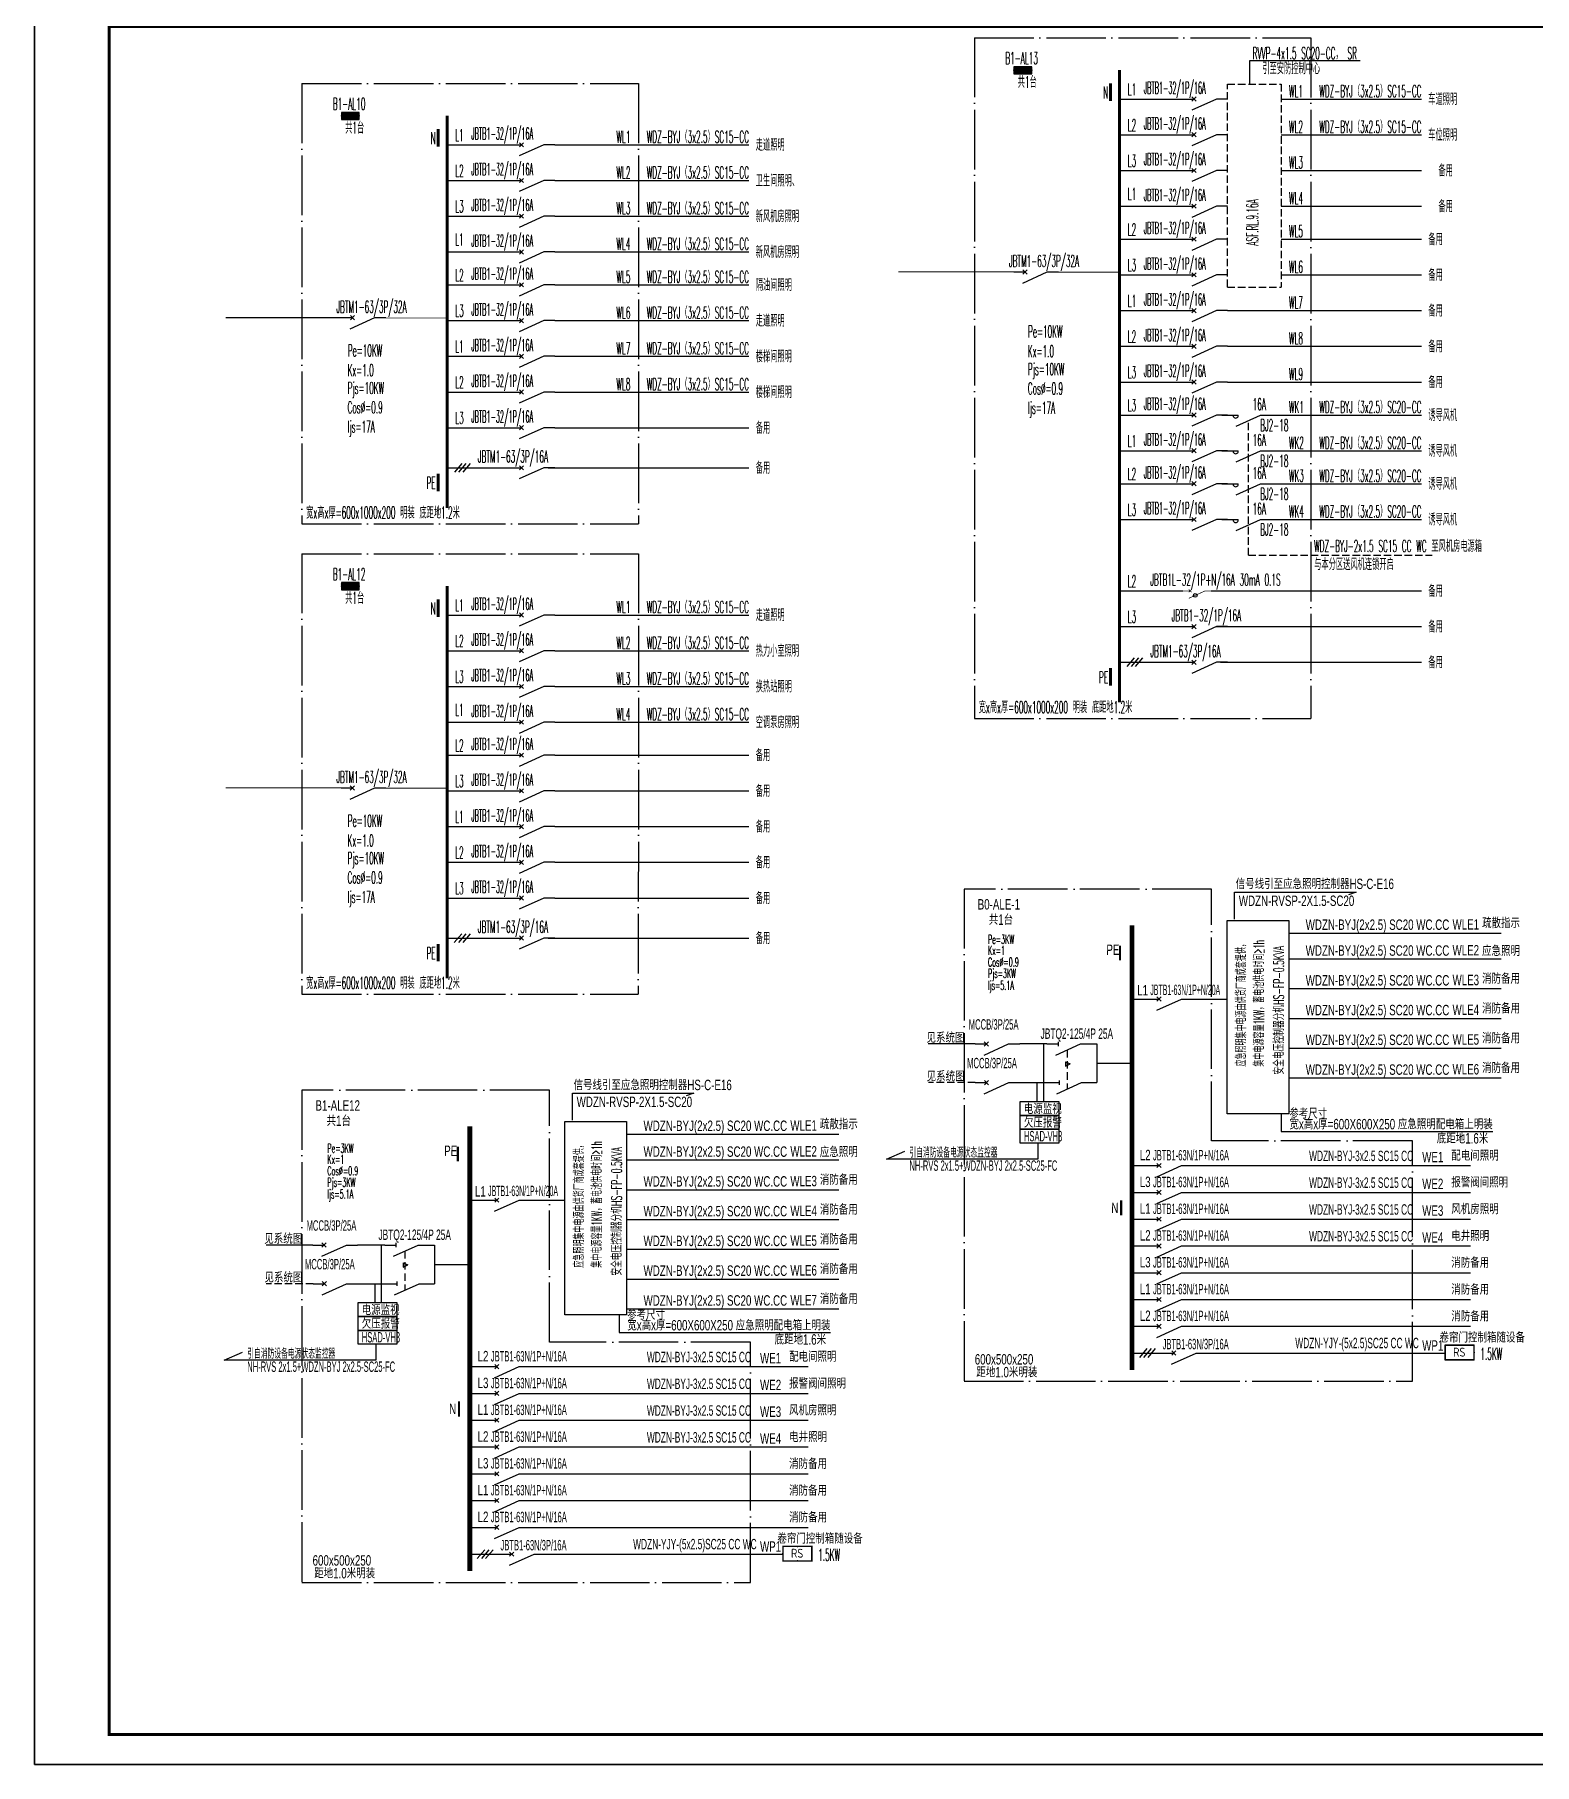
# Model space of a CAD drawing. Extents: x 776418 to 2076422, y -1170708 to 498544.
# Drawn here: x 1159593 to 1209968, y -1037948 to -979821 of the extents above; entities that cross this region are included whole.
import ezdxf
from ezdxf.enums import TextEntityAlignment as Align

# ---------------------------------------------------------------- set-up
doc = ezdxf.new("R2010")
doc.units = 0
doc.header["$LTSCALE"] = 1000
doc.header["$MEASUREMENT"] = 0
for name, pattern in [('CONTINOUS', [0]), ('DASH', [0.35, 0.25, -0.1]), ('DOTE', [2.42, 2, -0.2, 0.02, -0.2]), ('HIDDEN', [0.375, 0.25, -0.125])]:
    doc.linetypes.add(name, pattern=pattern)
doc.layers.get('0').update_dxf_attribs({"linetype": 'CONTINUOUS'})
for name, color, linetype in [('D-TEXT', 7, 'CONTINUOUS'), ('DIM-动力', 3, 'CONTINUOUS'), ('DQ', 255, 'CONTINOUS'), ('EL-1', 4, 'DASH'), ('ELEMENT', 3, 'CONTINUOUS'), ('EQUIP-消防', 80, 'CONTINUOUS'), ('EQUIP-箱柜', 3, 'CONTINUOUS'), ('LAYER3', 7, 'DOTE'), ('PUB_TEXT', 255, 'CONTINUOUS'), ('SIG_TEXT', 7, 'CONTINUOUS'), ('TEL_SYMB', 3, 'CONTINUOUS'), ('TEL_TEXT', 3, 'CONTINUOUS'), ('TEL_TITLE', 7, 'CONTINUOUS'), ('WIRE', 4, 'CONTINUOUS'), ('WIRE-动力', 2, 'CONTINUOUS'), ('WIRE-应急', 2, 'DASH'), ('WIRE-照明', 1, 'CONTINUOUS'), ('WIRE-通讯', 4, 'CONTINUOUS'), ('XT', 6, 'CONTINUOUS')]:
    doc.layers.add(name, color=color, linetype=linetype)
doc.styles.add('_COMPLEX', font='ROS', dxfattribs={"width": 0.6, "bigfont": 'JD'})
doc.styles.add('_HZTXT', font='txt.shx', dxfattribs={"width": 0.8, "bigfont": 'HZTXT.shx'})
doc.styles.add('_JD', font='ros.shx', dxfattribs={"width": 0.8, "bigfont": 'JD.shx'})
doc.styles.add('_TCH_LABEL', font='COMPLEX', dxfattribs={"bigfont": 'GBCBIG'})
doc.styles.add('_TEL_DIM', font='SIMPLEX', dxfattribs={"width": 0.7, "height": 3.5, "bigfont": 'HZTXT'})
doc.styles.add('B', font='ros.shx', dxfattribs={"width": 0.8, "bigfont": 'jd.shx'})
doc.styles.add('DIM_FONT', font='SIMPLEX', dxfattribs={"width": 0.7, "bigfont": 'GBCBIG'})
doc.styles.get("Standard").update_dxf_attribs({"font": 'gbenor.shx', "bigfont": 'gbcbig.shx'})

# ---------------------------------------------------------------- blocks, each defined once
blk = doc.blocks.new('A$C00115E70')
at = {"layer": 'WIRE-通讯', "ltscale": 0.001}
blk.add_lwpolyline([(-84100, 59400), (0, 59400), (0, 0), (-84100, 0)], close=True, dxfattribs=at)
blk = doc.blocks.new('M_M7')
for p, q in [((-0.25, -0.2), (0, -0.75)), ((-0.047, -0.297), (0.047, -0.203)), ((-0.047, -0.203), (0.047, -0.297))]:
    blk.add_line(p, q)
for points in [[(0, 0), (0, -0.25)], [(0, -0.75), (0, -1)]]:
    blk.add_lwpolyline(points)
at = {"width": 0.8, "flags": 9}
blk.add_attdef('S', (0.25, -0.5), '', height=0.2, dxfattribs=at)
blk = doc.blocks.new('$element$00000576')
for points in [[(0, 0), (0, -0.25)], [(0, -1), (0, -0.75), (-0.25, -0.2)], [(-0.047, -0.297), (0.047, -0.203)], [(-0.047, -0.203), (0.047, -0.297)]]:
    blk.add_lwpolyline(points)
at = {"flags": 9}
blk.add_attdef('S', (0, 0), '', height=0.00000667, dxfattribs=at)
blk = doc.blocks.new('*X1')
at = {"color": 0}
for p, q in [((-250, 33), (-83, 200)), ((-250, 68), (-118, 200)), ((-250, 104), (-154, 200)), ((-250, 139), (-189, 200)), ((-250, 174), (-224, 200)), ((-247, 0), (-47, 200)), ((-212, 0), (-12, 200)), ((-177, 0), (23, 200)), ((-141, 0), (59, 200)), ((-106, 0), (94, 200)), ((-71, 0), (129, 200)), ((-35, 0), (165, 200)), ((0, 0), (200, 200)), ((35, 0), (235, 200)), ((71, 0), (250, 179)), ((106, 0), (250, 144)), ((141, 0), (250, 109)), ((177, 0), (250, 73)), ((212, 0), (250, 38)), ((247, 0), (250, 3))]:
    blk.add_line(p, q, dxfattribs=at)
blk = doc.blocks.new('$equip$00001421')
for p, q in [((0.75, 0.6), (-0.75, 0.6)), ((-0.75, 0.6), (-0.75, 0)), ((-0.75, 0), (0.75, 0)), ((0.75, 0), (0.75, 0.6))]:
    blk.add_line(p, q)
at = {"const_width": 0.6}
blk.add_lwpolyline([(-0.75, 0.3), (0.75, 0.3)], dxfattribs=at)
for p in [(-0.75, 0.3), (0, 0.6), (0, 0), (0.75, 0.3)]:
    blk.add_point(p)
at = {"xscale": 0.00300000000061118, "yscale": 0.00300000000061118, "zscale": 0.00300000000061118}
blk.add_blockref('*X1', (0, 0), dxfattribs=at)
at = {"style": '_TCH_LABEL', "flags": 9}
blk.add_attdef('A', (0, 0), '', height=0.00002, dxfattribs=at)
blk = doc.blocks.new('M_M8')
for p, q in [((-0.25, -0.2), (0, -0.75)), ((0.05, -0.25), (-0.05, -0.25))]:
    blk.add_line(p, q)
for points in [[(0, 0), (0, -0.25)], [(0, -0.75), (0, -1)]]:
    blk.add_lwpolyline(points)
at = {"style": 'DIM_FONT', "width": 0.8, "flags": 9}
blk.add_attdef('S', (0.25, -0.5), '', height=0.2, dxfattribs=at)
blk = doc.blocks.new('$equip$00002770')
for p, q in [((-0.65, 0.65), (-0.65, 0)), ((0.65, 0.65), (-0.65, 0.65)), ((-0.65, 0), (0.65, 0)), ((0.65, 0), (0.65, 0.65))]:
    blk.add_line(p, q)
at = {"const_width": 0.06}
blk.add_lwpolyline([(-0.65, 0.65), (-0.65, 0), (0.65, 0), (0.65, 0.65), (-0.65, 0.65), (-0.65, 0)], dxfattribs=at)
for p in [(-0.65, 0.325), (0, 0.65), (0, 0), (0.65, 0.325)]:
    blk.add_point(p)
at = {"color": 7}
blk.add_attdef('$TEXT$', text='', height=0.4, dxfattribs=at).set_placement((-0.014, 0.343), align=Align.MIDDLE_CENTER)
at = {"color": 7, "flags": 1}
for tag, height, p in [('A', 0.00002, (0, 0)), ('B', 0.4, (0.905, 0.246))]:
    blk.add_attdef(tag, text='', height=height, dxfattribs=at).set_placement(p, align=Align.MIDDLE_CENTER)
blk = doc.blocks.new('$element$00000525')
at = {"const_width": 0.0233}
for points in [[(0, 0), (0, -0.25)], [(-0.25, -0.2), (0, -0.75), (0, -1)], [(-0.047, -0.203), (0.047, -0.297)], [(0.047, -0.203), (-0.047, -0.297)]]:
    blk.add_lwpolyline(points, dxfattribs=at)
blk.add_circle((-0.151, -0.417), 0.0615)
at = {"flags": 9}
blk.add_attdef('S', (0, 0), '', height=0.00000667, dxfattribs=at)
blk = doc.blocks.new('M_M4')
blk.add_line((-0.25, -0.2), (0, -0.75))
for points in [[(0, 0), (0, -0.25)], [(0, -0.75), (0, -1)]]:
    blk.add_lwpolyline(points)
blk.add_arc((-0.008, -0.192), 0.0589, 81.8699, 278.1301)
at = {"width": 0.8, "flags": 9}
blk.add_attdef('S', (0.25, -0.5), '', height=0.2, dxfattribs=at)

msp = doc.modelspace()

# ---------------------------------------------------------------- linework, layer by layer
at = {"color": 0, "linetype": 'DOTE'}
for p, q in [((1199125, -1008534), (1190811, -1008534)), ((1190811, -1008534), (1190811, -1025075)), ((1199125, -1016997), (1199125, -1008534)), ((1176883, -1015291), (1168570, -1015291)), ((1168570, -1015291), (1168570, -1031832)), ((1176883, -1023754), (1176883, -1015291)), ((1205875, -1016997), (1199125, -1016997)), ((1205875, -1025075), (1205875, -1016997)), ((1183634, -1023754), (1176883, -1023754)), ((1183634, -1031832), (1183634, -1023754)), ((1190811, -1025075), (1205875, -1025075)), ((1168570, -1031832), (1183634, -1031832))]:
    msp.add_line(p, q, dxfattribs=at)
msp.add_lwpolyline([(1200410, -981487), (1200411, -980694), (1204121, -980694)])
at = {"color": 1, "linetype": 'Continuous', "const_width": 72.9}
for points in [[(1196052, -1010432), (1196052, -1010929)], [(1173811, -1017189), (1173811, -1017686)], [(1196087, -1018992), (1196087, -1019502)], [(1173846, -1025749), (1173846, -1026260)]]:
    msp.add_lwpolyline(points, dxfattribs=at)
at = {"layer": 'DIM-动力', "ltscale": 0.001}
msp.add_lwpolyline([(1159593, -1037948), (1243693, -1037948), (1243693, -978548), (1159593, -978548)], close=True, dxfattribs=at)
at = {"layer": 'EL-1'}
for p, q in [((1191189, -1015038), (1189616, -1015038)), ((1168948, -1021795), (1167374, -1021795))]:
    msp.add_line(p, q, dxfattribs=at)
at = {"layer": 'ELEMENT', "linetype": 'DASH'}
for p, q in [((1199661, -988305), (1199661, -981487)), ((1199661, -981487), (1201461, -981487)), ((1201461, -981487), (1201461, -988305)), ((1199661, -988305), (1201461, -988305))]:
    msp.add_line(p, q, dxfattribs=at)
at = {"layer": 'LAYER3'}
for p, q in [((1191159, -979929), (1191159, -1002798)), ((1191159, -979929), (1202461, -979930)), ((1202461, -979930), (1202461, -1002798)), ((1168570, -981466), (1168570, -996263)), ((1168570, -981466), (1179872, -981466)), ((1179872, -981466), (1179872, -996263)), ((1168570, -996263), (1179872, -996263)), ((1168570, -997268), (1168570, -1012065)), ((1168570, -997268), (1179872, -997268)), ((1179872, -997268), (1179871, -1012066)), ((1191159, -1002798), (1202461, -1002798)), ((1168570, -1012065), (1179871, -1012066))]:
    msp.add_line(p, q, dxfattribs=at)
at = {"layer": 'PUB_TEXT'}
for p, q in [((1201465, -1016083), (1201465, -1016683)), ((1201465, -1016683), (1208568, -1016683)), ((1179224, -1022840), (1179224, -1023440)), ((1179224, -1023440), (1186327, -1023440))]:
    msp.add_line(p, q, dxfattribs=at)
at = {"layer": 'TEL_SYMB'}
for points in [[(1201715, -1009591), (1201715, -1016083), (1199649, -1016083), (1199649, -1009591)], [(1179474, -1016348), (1179474, -1022840), (1177407, -1022840), (1177407, -1016348)]]:
    msp.add_lwpolyline(points, close=True, dxfattribs=at)
at = {"layer": 'TEL_TITLE'}
msp.add_lwpolyline([(1159593, -1037948), (1243693, -1037948), (1243693, -978548), (1159593, -978548)], close=True, dxfattribs=at)
at = {"layer": 'TEL_TITLE', "const_width": 100}
msp.add_lwpolyline([(1162093, -1036948), (1242693, -1036948), (1242693, -979548), (1162093, -979548)], close=True, dxfattribs=at)
at = {"layer": 'WIRE', "linetype": 'Continuous'}
for p, q in [((1196036, -981987), (1198161, -981987)), ((1201461, -981987), (1206171, -981987)), ((1196036, -983187), (1198161, -983187)), ((1201461, -983187), (1206171, -983187)), ((1173447, -983524), (1175572, -983524)), ((1177072, -983524), (1183582, -983524)), ((1196036, -984387), (1198161, -984387)), ((1201461, -984387), (1206171, -984387)), ((1173447, -984724), (1175572, -984724)), ((1177072, -984724), (1183582, -984724)), ((1196036, -985587), (1198161, -985587)), ((1201461, -985587), (1206171, -985587)), ((1173447, -985924), (1175572, -985924)), ((1177072, -985924), (1183582, -985924)), ((1196036, -986696), (1198161, -986696)), ((1201461, -986696), (1206171, -986696)), ((1173447, -987124), (1175572, -987124)), ((1177072, -987124), (1183582, -987124)), ((1196036, -987896), (1198161, -987896)), ((1201461, -987896), (1206171, -987896)), ((1173447, -988232), (1175572, -988232)), ((1177072, -988232), (1183582, -988232)), ((1196036, -989096), (1198161, -989096)), ((1199661, -989096), (1206171, -989096)), ((1173447, -989432), (1175572, -989432)), ((1177072, -989432), (1183582, -989432)), ((1196036, -990296), (1198161, -990296)), ((1199661, -990296), (1206171, -990296)), ((1173447, -990632), (1175572, -990632)), ((1177072, -990632), (1183582, -990632)), ((1196036, -991496), (1198161, -991496)), ((1199661, -991496), (1206171, -991496)), ((1173447, -991832), (1175572, -991832)), ((1177072, -991832), (1183582, -991832)), ((1196036, -992605), (1198161, -992605)), ((1199473, -992605), (1200023, -992605)), ((1200773, -992605), (1206171, -992605)), ((1173447, -993032), (1175572, -993032)), ((1177072, -993032), (1183582, -993032)), ((1196036, -993805), (1198161, -993805)), ((1199473, -993805), (1200023, -993805)), ((1200773, -993805), (1206171, -993805)), ((1173447, -994378), (1175572, -994378)), ((1176840, -994378), (1183582, -994378)), ((1196036, -994914), (1198161, -994914)), ((1199473, -994914), (1200023, -994914)), ((1200773, -994914), (1206171, -994914)), ((1196036, -996114), (1198161, -996114)), ((1199473, -996114), (1200023, -996114)), ((1200773, -996114), (1206171, -996114)), ((1196036, -998514), (1198161, -998514)), ((1199115, -998514), (1206171, -998514)), ((1173446, -999326), (1175571, -999326)), ((1177071, -999326), (1183581, -999326)), ((1196036, -999714), (1198161, -999714)), ((1199286, -999714), (1206171, -999714)), ((1173446, -1000526), (1175571, -1000526)), ((1177071, -1000526), (1183581, -1000526)), ((1196036, -1000913), (1198161, -1000913)), ((1199429, -1000913), (1206171, -1000913)), ((1173446, -1001726), (1175571, -1001726)), ((1177071, -1001726), (1183581, -1001726)), ((1173446, -1002926), (1175571, -1002926)), ((1177071, -1002926), (1183581, -1002926)), ((1173446, -1004035), (1175571, -1004035)), ((1177071, -1004035), (1183581, -1004035)), ((1173446, -1005235), (1175571, -1005235)), ((1177071, -1005235), (1183581, -1005235)), ((1173446, -1006435), (1175571, -1006435)), ((1177071, -1006435), (1183581, -1006435)), ((1173446, -1007635), (1175571, -1007635)), ((1177071, -1007635), (1183581, -1007635)), ((1173446, -1008835), (1175571, -1008835)), ((1177071, -1008835), (1183581, -1008835)), ((1173446, -1010181), (1175571, -1010181)), ((1176840, -1010180), (1183581, -1010180))]:
    msp.add_line(p, q, dxfattribs=at)
at = {"layer": 'WIRE', "color": 6}
for p, q in [((1188204, -1017610), (1188819, -1017343)), ((1193295, -1017610), (1188204, -1017610)), ((1165962, -1024367), (1166578, -1024100)), ((1171054, -1024367), (1165962, -1024367))]:
    msp.add_line(p, q, dxfattribs=at)
at = {"layer": 'WIRE', "const_width": 100}
for points in [[(1196036, -981012), (1196036, -1002263)], [(1195735, -982050), (1195735, -981459)], [(1173447, -982548), (1173447, -995728)], [(1173146, -983586), (1173146, -982995)], [(1173146, -995165), (1173146, -994574)], [(1173446, -998351), (1173446, -1011530)], [(1173146, -999389), (1173146, -998797)], [(1195735, -1001700), (1195735, -1001109)], [(1173146, -1010967), (1173146, -1010376)]]:
    msp.add_lwpolyline(points, dxfattribs=at)
at = {"layer": 'WIRE-动力'}
for p, q in [((1173940, -994232), (1173692, -994525)), ((1174080, -994232), (1173832, -994525)), ((1174220, -994232), (1173972, -994525)), ((1196529, -1000767), (1196281, -1001060)), ((1196669, -1000767), (1196421, -1001060)), ((1196809, -1000767), (1196561, -1001060)), ((1173939, -1010034), (1173691, -1010327)), ((1174079, -1010034), (1173831, -1010327)), ((1174219, -1010034), (1173971, -1010327)), ((1196952, -1023978), (1196704, -1024272)), ((1197092, -1023978), (1196844, -1024272)), ((1197232, -1023978), (1196984, -1024272)), ((1174710, -1030735), (1174462, -1031029)), ((1174850, -1030735), (1174602, -1031029)), ((1174990, -1030735), (1174742, -1031029))]:
    msp.add_line(p, q, dxfattribs=at)
at = {"layer": 'WIRE-应急', "color": 0, "linetype": 'DASH'}
for q in [(1200361, -992793), (1206538, -997314)]:
    msp.add_line((1200361, -997314), q, dxfattribs=at)
at = {"layer": 'WIRE-照明'}
for p, q in [((1199899, -1009547), (1199899, -1008639)), ((1203977, -1008639), (1203722, -1008725)), ((1201715, -1010011), (1208851, -1010011)), ((1201715, -1010879), (1208851, -1010879)), ((1201715, -1011880), (1208851, -1011880)), ((1196454, -1012231), (1196986, -1012231)), ((1198162, -1012231), (1199649, -1012231)), ((1201715, -1012880), (1208851, -1012880)), ((1194906, -1013739), (1195266, -1013739)), ((1195266, -1013739), (1195266, -1015038)), ((1201715, -1013880), (1208851, -1013880)), ((1194214, -1014335), (1194214, -1014483)), ((1194214, -1014335), (1194374, -1014409)), ((1194214, -1014483), (1194374, -1014409)), ((1195266, -1014389), (1196454, -1014389)), ((1201715, -1014881), (1208851, -1014881)), ((1177657, -1016304), (1177657, -1015396)), ((1181736, -1015396), (1181481, -1015482)), ((1194903, -1015038), (1195266, -1015038)), ((1179474, -1016768), (1186609, -1016768)), ((1179474, -1017636), (1186609, -1017636)), ((1196454, -1017825), (1196986, -1017825)), ((1198162, -1017825), (1207817, -1017825)), ((1179474, -1018637), (1186609, -1018637)), ((1196454, -1018725), (1196986, -1018725)), ((1198162, -1018725), (1207817, -1018725)), ((1174213, -1018988), (1174745, -1018988)), ((1175920, -1018988), (1177407, -1018988)), ((1179474, -1019637), (1186609, -1019637)), ((1196454, -1019625), (1196986, -1019625)), ((1198162, -1019625), (1207817, -1019625)), ((1172665, -1020496), (1173025, -1020496)), ((1173025, -1020496), (1173025, -1021795)), ((1179474, -1020637), (1186609, -1020637)), ((1196454, -1020525), (1196986, -1020525)), ((1198162, -1020525), (1207817, -1020525)), ((1171972, -1021092), (1171972, -1021240)), ((1171972, -1021092), (1172132, -1021166)), ((1171972, -1021240), (1172132, -1021166)), ((1173025, -1021146), (1174213, -1021146)), ((1172661, -1021795), (1173025, -1021795)), ((1179474, -1021638), (1186609, -1021638)), ((1196454, -1021425), (1196986, -1021425)), ((1198162, -1021425), (1207817, -1021425)), ((1196454, -1022325), (1196986, -1022325)), ((1198162, -1022325), (1207817, -1022325)), ((1179474, -1022638), (1186609, -1022638)), ((1196454, -1023225), (1196986, -1023225)), ((1198162, -1023225), (1207817, -1023225)), ((1196454, -1024125), (1196986, -1024125)), ((1196454, -1024125), (1197858, -1024125)), ((1198796, -1024125), (1206970, -1024125)), ((1174213, -1024582), (1174745, -1024582)), ((1175920, -1024582), (1185576, -1024582)), ((1174213, -1025482), (1174745, -1025482)), ((1175920, -1025482), (1185576, -1025482)), ((1174213, -1026382), (1174745, -1026382)), ((1175920, -1026382), (1185576, -1026382)), ((1174213, -1027282), (1174745, -1027282)), ((1175920, -1027282), (1185576, -1027282)), ((1174213, -1028182), (1174745, -1028182)), ((1175920, -1028182), (1185576, -1028182)), ((1174213, -1029082), (1174745, -1029082)), ((1175920, -1029082), (1185576, -1029082)), ((1174213, -1029982), (1174745, -1029982)), ((1175920, -1029982), (1185576, -1029982)), ((1174213, -1030882), (1174745, -1030882)), ((1174213, -1030882), (1175617, -1030882)), ((1176554, -1030882), (1184728, -1030882))]:
    msp.add_line(p, q, dxfattribs=at)
at = {"layer": 'WIRE-照明', "linetype": 'Continuous'}
for p, q in [((1191183, -1013739), (1189611, -1013739)), ((1193593, -1013739), (1192683, -1013739)), ((1192689, -1015038), (1193626, -1015038)), ((1168941, -1020496), (1167369, -1020496)), ((1171352, -1020496), (1170441, -1020496)), ((1170448, -1021795), (1171384, -1021795))]:
    msp.add_line(p, q, dxfattribs=at)
at = {"layer": 'WIRE-照明', "linetype": 'HIDDEN'}
for p, q in [((1194276, -1013940), (1194276, -1015254)), ((1172034, -1020697), (1172034, -1022011))]:
    msp.add_line(p, q, dxfattribs=at)
at = {"layer": 'WIRE-照明', "linetype": 'Continuous', "const_width": 35}
for points in [[(1192483, -987797), (1188604, -987797)], [(1169894, -989333), (1166015, -989333)], [(1169893, -1005135), (1166015, -1005135)]]:
    msp.add_lwpolyline(points, dxfattribs=at)
at = {"layer": 'WIRE-照明', "linetype": 'ByBlock', "ltscale": 0.1, "const_width": 25}
for points in [[(1196036, -987805), (1193988, -987805)], [(1173447, -989341), (1171399, -989341)], [(1173446, -1005144), (1171398, -1005144)]]:
    msp.add_lwpolyline(points, dxfattribs=at)
at = {"layer": 'WIRE-照明'}
for points in [[(1199899, -1008639), (1203977, -1008639)], [(1177657, -1015396), (1181736, -1015396)]]:
    msp.add_lwpolyline(points, dxfattribs=at)
at = {"layer": 'WIRE-照明', "const_width": 160}
for points in [[(1196454, -1009748), (1196454, -1024690)], [(1174213, -1016506), (1174213, -1031447)]]:
    msp.add_lwpolyline(points, dxfattribs=at)
at = {"layer": 'XT'}
for p, q in [((1193476, -1013739), (1193476, -1015670)), ((1193273, -1015670), (1193273, -1015038)), ((1193295, -1017073), (1193295, -1017610)), ((1171234, -1020496), (1171234, -1022427)), ((1171031, -1022427), (1171031, -1021795)), ((1171054, -1023830), (1171054, -1024367))]:
    msp.add_line(p, q, dxfattribs=at)
for points in [[(1192700, -1015670), (1194000, -1015670), (1194000, -1016138), (1192700, -1016138)], [(1192700, -1016138), (1194000, -1016138), (1194000, -1016606), (1192700, -1016606)], [(1192700, -1016606), (1194000, -1016606), (1194000, -1017073), (1192700, -1017073)], [(1170459, -1022427), (1171759, -1022427), (1171759, -1022895), (1170459, -1022895)], [(1170459, -1022895), (1171759, -1022895), (1171759, -1023363), (1170459, -1023363)], [(1170459, -1023363), (1171759, -1023363), (1171759, -1023830), (1170459, -1023830)]]:
    msp.add_lwpolyline(points, close=True, dxfattribs=at)

# ---------------------------------------------------------------- block references
at = {"layer": 'DQ', "xscale": 1500, "yscale": 1500, "zscale": 1500, "rotation": 90}
for name, p in [('M_M7', (1192483, -987797)), ('M_M7', (1169894, -989333)), ('M_M7', (1169893, -1005135)), ('M_M7', (1196986, -1012231)), ('M_M7', (1191183, -1013739)), ('M_M8', (1193593, -1013739)), ('M_M7', (1191189, -1015038)), ('M_M8', (1193626, -1015038)), ('M_M7', (1196986, -1017825)), ('M_M7', (1174745, -1018988)), ('M_M7', (1196986, -1018725)), ('M_M7', (1196986, -1019625)), ('M_M7', (1168941, -1020496)), ('M_M8', (1171352, -1020496)), ('M_M7', (1196986, -1020525)), ('M_M7', (1168948, -1021795)), ('M_M8', (1171384, -1021795)), ('M_M7', (1196986, -1021425)), ('M_M7', (1196986, -1022325)), ('M_M7', (1196986, -1023225)), ('M_M7', (1197483, -1024125)), ('M_M7', (1174745, -1024582)), ('M_M7', (1174745, -1025482)), ('M_M7', (1174745, -1026382)), ('M_M7', (1174745, -1027282)), ('M_M7', (1174745, -1028182)), ('M_M7', (1174745, -1029082)), ('M_M7', (1174745, -1029982)), ('M_M7', (1175242, -1030882))]:
    msp.add_blockref(name, p, dxfattribs=at)
at = {"layer": 'ELEMENT', "rotation": 90}
for name, p, xscale, yscale, zscale in [('$element$00000576', (1198161, -981987), 1500, 1500, 1500), ('$element$00000576', (1175572, -983524), 1500, 1500, 1500), ('$element$00000576', (1198161, -983187), 1500, 1500, 1500), ('$element$00000576', (1175572, -984724), 1500, 1500, 1500), ('$element$00000576', (1198161, -984387), 1500, 1500, 1500), ('$element$00000576', (1198161, -985587), 1500, 1500, 1500), ('$element$00000576', (1175572, -985924), 1500, 1500, 1500), ('$element$00000576', (1198161, -986696), 1500, 1500, 1500), ('$element$00000576', (1175572, -987124), 1500, 1500, 1500), ('$element$00000576', (1198161, -987896), 1500, 1500, 1500), ('$element$00000576', (1175572, -988232), 1500, 1500, 1500), ('$element$00000576', (1198161, -989096), 1500, 1500, 1500), ('$element$00000576', (1175572, -989432), 1500, 1500, 1500), ('$element$00000576', (1198161, -990296), 1500, 1500, 1500), ('$element$00000576', (1175572, -990632), 1500, 1500, 1500), ('$element$00000576', (1198161, -991496), 1500, 1500, 1500), ('$element$00000576', (1175572, -991832), 1500, 1500, 1500), ('$element$00000576', (1198161, -992605), 1500, 1500, 1500), ('$element$00000576', (1175572, -993032), 1500, 1500, 1500), ('$element$00000576', (1198161, -993805), 1500, 1500, 1500), ('$element$00000576', (1175572, -994378), 1500, 1500, 1500), ('$element$00000576', (1198161, -994914), 1500, 1500, 1500), ('$element$00000576', (1198161, -996114), 1500, 1500, 1500), ('$element$00000525', (1198159, -998514), 1000, 1000, 1000), ('$element$00000576', (1175571, -999326), 1500, 1500, 1500), ('$element$00000576', (1198161, -999714), 1500, 1500, 1500), ('$element$00000576', (1175571, -1000526), 1500, 1500, 1500), ('$element$00000576', (1198161, -1000913), 1500, 1500, 1500), ('$element$00000576', (1175571, -1001726), 1500, 1500, 1500), ('$element$00000576', (1175571, -1002926), 1500, 1500, 1500), ('$element$00000576', (1175571, -1004035), 1500, 1500, 1500), ('$element$00000576', (1175571, -1005235), 1500, 1500, 1500), ('$element$00000576', (1175571, -1006435), 1500, 1500, 1500), ('$element$00000576', (1175571, -1007635), 1500, 1500, 1500), ('$element$00000576', (1175571, -1008835), 1500, 1500, 1500), ('$element$00000576', (1175571, -1010181), 1500, 1500, 1500)]:
    msp.add_blockref(name, p, dxfattribs=dict(at, xscale=xscale, yscale=yscale, zscale=zscale))
at = {"layer": 'ELEMENT', "linetype": 'ByBlock', "xscale": 1500, "yscale": 1500, "zscale": 1500, "rotation": 90}
for p in [(1199648, -992605), (1199648, -993805), (1199648, -994914), (1199648, -996114)]:
    msp.add_blockref('M_M4', p, dxfattribs=at)
at = {"layer": 'EQUIP-消防', "xscale": 750, "yscale": 750, "zscale": 750}
for p in [(1207457, -1024352), (1185216, -1031110)]:
    msp.add_blockref('$equip$00002770', p, dxfattribs=at).add_auto_attribs({'$TEXT$': 'RS'})
at = {"layer": 'EQUIP-箱柜', "xscale": 400, "yscale": 400, "zscale": 400}
for p in [(1192787, -981139), (1170198, -982675), (1170197, -998477)]:
    msp.add_blockref('$equip$00001421', p, dxfattribs=at)
at = {"layer": 'WIRE-通讯', "ltscale": 0.001}
msp.add_blockref('A$C00115E70', (1243693, -1037948), dxfattribs=at)

# ---------------------------------------------------------------- texts
at = {"layer": 'D-TEXT', "style": '_HZTXT'}
for s, width, p in [('B1-AL13', 0.45, (1192198, -980811)), ('RVVP-4x1.5 SC20-CC， SR', 0.45, (1200504, -980648)), ('共1台', 0.45, (1192614, -981613)), ('引至安防控制中心', 0.45, (1200830, -981154)), ('N', 0.45, (1195483, -981968)), ('L1', 0.45, (1196309, -981861)), ('JBTB1-32/1P/16A', 0.4, (1196851, -981810)), ('WL1', 0.45, (1201725, -981919)), ('WDZ-BYJ（3x2.5）SC15-CC', 0.45, (1202745, -981919)), ('车道照明 ', 0.45, (1206403, -982189)), ('B1-AL10', 0.45, (1169609, -982347)), ('共1台', 0.45, (1170025, -983149)), ('JBTB1-32/1P/16A', 0.4, (1174262, -983347)), ('L2', 0.45, (1196309, -983061)), ('JBTB1-32/1P/16A', 0.4, (1196851, -983010)), ('WL2', 0.45, (1201725, -983119)), ('WDZ-BYJ（3x2.5）SC15-CC', 0.45, (1202745, -983119)), ('N', 0.45, (1172894, -983504)), ('L1', 0.45, (1173720, -983397)), ('WL1', 0.45, (1179136, -983455)), ('WDZ-BYJ（3x2.5）SC15-CC', 0.45, (1180156, -983455)), ('走道照明', 0.45, (1183814, -983725)), ('车位照明 ', 0.45, (1206403, -983389)), ('JBTB1-32/1P/16A', 0.4, (1174262, -984547)), ('L3', 0.45, (1196309, -984261)), ('JBTB1-32/1P/16A', 0.4, (1196851, -984210)), ('WL3', 0.45, (1201725, -984319)), ('L2', 0.45, (1173720, -984597)), ('WL2', 0.45, (1179136, -984655)), ('WDZ-BYJ（3x2.5）SC15-CC', 0.45, (1180156, -984655)), ('卫生间照明、', 0.45, (1183814, -984925)), ('备用', 0.45, (1206746, -984589)), ('L1', 0.45, (1196309, -985369)), ('JBTB1-32/1P/16A', 0.4, (1196851, -985410)), ('WL4', 0.45, (1201725, -985519)), ('L3', 0.45, (1173720, -985797)), ('JBTB1-32/1P/16A', 0.4, (1174262, -985747)), ('WL3', 0.45, (1179136, -985855)), ('WDZ-BYJ（3x2.5）SC15-CC', 0.45, (1180156, -985855)), ('新风机房照明', 0.45, (1183814, -986125)), ('备用', 0.45, (1206746, -985789)), ('L2', 0.45, (1196309, -986569)), ('JBTB1-32/1P/16A', 0.4, (1196851, -986519)), ('WL5', 0.45, (1201725, -986627)), ('L1', 0.45, (1173720, -986906)), ('JBTB1-32/1P/16A', 0.4, (1174262, -986947)), ('WL4', 0.45, (1179135, -987055)), ('WDZ-BYJ（3x2.5）SC15-CC', 0.45, (1180156, -987055)), ('新风机房照明', 0.45, (1183814, -987325)), ('备用', 0.45, (1206405, -986898)), ('JBTM1-63/3P/32A', 0.45, (1192319, -987630, 0)), ('L3', 0.45, (1196309, -987769)), ('JBTB1-32/1P/16A', 0.4, (1196851, -987719)), ('WL6', 0.45, (1201725, -987827)), ('L2', 0.45, (1173720, -988106)), ('JBTB1-32/1P/16A', 0.4, (1174262, -988056)), ('WL5', 0.45, (1179135, -988164)), ('WDZ-BYJ（3x2.5）SC15-CC', 0.45, (1180156, -988164)), ('隔油间照明', 0.45, (1183815, -988434)), ('备用', 0.45, (1206405, -988098)), ('JBTM1-63/3P/32A', 0.45, (1169730, -989167, 0)), ('L1', 0.45, (1196309, -988969)), ('JBTB1-32/1P/16A', 0.4, (1196851, -988919)), ('WL7', 0.45, (1201725, -989027)), ('L3', 0.45, (1173720, -989306)), ('JBTB1-32/1P/16A', 0.4, (1174262, -989256)), ('WL6', 0.45, (1179135, -989364)), ('WDZ-BYJ（3x2.5）SC15-CC', 0.45, (1180156, -989364)), ('走道照明', 0.45, (1183814, -989634)), ('备用', 0.45, (1206405, -989298)), ('Pe=10KW', 0.45, (1192962, -990000)), ('L2', 0.45, (1196309, -990169)), ('JBTB1-32/1P/16A', 0.4, (1196851, -990119)), ('WL8', 0.45, (1201725, -990227)), ('Pe=10KW', 0.45, (1170112, -990637)), ('L1', 0.45, (1173720, -990506)), ('JBTB1-32/1P/16A', 0.4, (1174262, -990456)), ('WL7', 0.45, (1179135, -990564)), ('WDZ-BYJ（3x2.5）SC15-CC', 0.45, (1180156, -990564)), ('楼梯间照明', 0.45, (1183814, -990834)), ('Kx=1.0', 0.45, (1192954, -990660)), ('备用', 0.45, (1206405, -990498)), ('Kx=1.0', 0.45, (1170104, -991297)), ('Pjs=10KW', 0.45, (1192954, -991260)), ('L3', 0.45, (1196309, -991369)), ('JBTB1-32/1P/16A', 0.4, (1196851, -991319)), ('WL9', 0.45, (1201725, -991427)), ('Pjs=10KW', 0.45, (1170104, -991897)), ('L2', 0.45, (1173720, -991706)), ('JBTB1-32/1P/16A', 0.4, (1174262, -991656)), ('WL8', 0.45, (1179135, -991764)), ('WDZ-BYJ（3x2.5）SC15-CC', 0.45, (1180156, -991764)), ('楼梯间照明', 0.45, (1183814, -992034)), ('Cos%%C=0.9', 0.45, (1192954, -991910)), ('备用', 0.45, (1206405, -991698)), ('Cos%%C=0.9', 0.45, (1170104, -992547)), ('Ijs=17A', 0.45, (1192954, -992560)), ('L3', 0.45, (1196309, -992478)), ('JBTB1-32/1P/16A', 0.4, (1196851, -992428)), ('16A', 0.45, (1200504, -992443)), ('WK1', 0.45, (1201725, -992536)), ('WDZ-BYJ（3x2.5）SC20-CC', 0.45, (1202745, -992536)), ('Ijs=17A', 0.45, (1170104, -993197)), ('L3', 0.45, (1173720, -992906)), ('JBTB1-32/1P/16A', 0.4, (1174262, -992856)), ('备用', 0.45, (1183815, -993234)), ('BJ2-18', 0.45, (1200758, -993146)), ('诱导风机 ', 0.45, (1206405, -992806)), ('L1', 0.45, (1196309, -993678)), ('JBTB1-32/1P/16A', 0.4, (1196851, -993628)), ('16A', 0.45, (1200504, -993643)), ('WK2', 0.45, (1201725, -993736)), ('WDZ-BYJ（3x2.5）SC20-CC', 0.45, (1202745, -993736)), ('JBTM1-63/3P/16A', 0.45, (1174480, -994202)), ('BJ2-18', 0.45, (1200758, -994346)), ('诱导风机 ', 0.45, (1206405, -994006)), ('备用', 0.45, (1183815, -994579)), ('L2', 0.45, (1196309, -994787)), ('JBTB1-32/1P/16A', 0.4, (1196851, -994737)), ('16A', 0.45, (1200504, -994752)), ('WK3', 0.45, (1201725, -994845)), ('WDZ-BYJ（3x2.5）SC20-CC', 0.45, (1202745, -994845)), ('PE', 0.45, (1172755, -995083)), ('BJ2-18', 0.45, (1200758, -995455)), ('诱导风机 ', 0.45, (1206405, -995115)), ('宽x高x厚=600x1000x200 明装 底距地1.2米', 0.45, (1168715, -996084)), ('L3', 0.45, (1196309, -995987)), ('JBTB1-32/1P/16A', 0.4, (1196851, -995937)), ('16A', 0.45, (1200504, -995952)), ('WK4', 0.45, (1201725, -996045)), ('WDZ-BYJ（3x2.5）SC20-CC', 0.45, (1202745, -996045)), ('BJ2-18', 0.45, (1200758, -996655)), ('诱导风机 ', 0.45, (1206405, -996315)), ('WDZ-BYJ-2x1.5 SC15 CC WC 至风机房电源箱', 0.45, (1202572, -997206)), ('与本分区送风机连锁开启', 0.45, (1202572, -997817)), ('B1-AL12', 0.45, (1169608, -998149)), ('L2', 0.45, (1196309, -998387)), ('JBTB1L-32/1P+N/16A 30mA 0.1S', 0.45, (1197067, -998337)), ('共1台', 0.45, (1170024, -998951)), ('备用', 0.45, (1206405, -998715)), ('N', 0.45, (1172893, -999306)), ('L1', 0.45, (1173719, -999199)), ('JBTB1-32/1P/16A', 0.4, (1174262, -999149)), ('WL1', 0.45, (1179135, -999257)), ('WDZ-BYJ（3x2.5）SC15-CC', 0.45, (1180155, -999257)), ('走道照明', 0.45, (1183814, -999527)), ('L3', 0.45, (1196309, -999587)), ('JBTB1-32/1P/16A', 0.45, (1197782, -999537)), ('备用', 0.45, (1206405, -999915)), ('L2', 0.45, (1173719, -1000399)), ('JBTB1-32/1P/16A', 0.4, (1174262, -1000349)), ('WL2', 0.45, (1179135, -1000457)), ('WDZ-BYJ（3x2.5）SC15-CC', 0.45, (1180155, -1000457)), ('热力小室照明', 0.45, (1183814, -1000727)), ('JBTM1-63/3P/16A', 0.45, (1197069, -1000737)), ('备用', 0.45, (1206405, -1001114)), ('L3', 0.45, (1173719, -1001599)), ('JBTB1-32/1P/16A', 0.4, (1174262, -1001549)), ('WL3', 0.45, (1179135, -1001657)), ('WDZ-BYJ（3x2.5）SC15-CC', 0.45, (1180155, -1001657)), ('换热站照明', 0.45, (1183815, -1001927)), ('PE', 0.45, (1195344, -1001618)), ('L1', 0.45, (1173719, -1002708)), ('JBTB1-32/1P/16A', 0.4, (1174262, -1002749)), ('WL4', 0.45, (1179135, -1002857)), ('WDZ-BYJ（3x2.5）SC15-CC', 0.45, (1180155, -1002857)), ('空调泵房照明', 0.45, (1183815, -1003127)), ('宽x高x厚=600x1000x200 明装 底距地1.2米', 0.45, (1191304, -1002619)), ('L2', 0.45, (1173719, -1003908)), ('JBTB1-32/1P/16A', 0.4, (1174262, -1003858)), ('备用', 0.45, (1183815, -1004236)), ('JBTM1-63/3P/32A', 0.45, (1169729, -1004969, 0)), ('L3', 0.45, (1173719, -1005108)), ('JBTB1-32/1P/16A', 0.4, (1174262, -1005058)), ('备用', 0.45, (1183815, -1005436)), ('Pe=10KW', 0.45, (1170111, -1006439)), ('L1', 0.45, (1173719, -1006308)), ('JBTB1-32/1P/16A', 0.4, (1174262, -1006258)), ('Kx=1.0', 0.45, (1170103, -1007099)), ('备用', 0.45, (1183815, -1006636)), ('Pjs=10KW', 0.45, (1170103, -1007699)), ('L2', 0.45, (1173719, -1007508)), ('JBTB1-32/1P/16A', 0.4, (1174262, -1007458)), ('备用', 0.45, (1183815, -1007836)), ('Cos%%C=0.9', 0.45, (1170103, -1008349)), ('L3', 0.45, (1173719, -1008708)), ('JBTB1-32/1P/16A', 0.4, (1174262, -1008658)), ('Ijs=17A', 0.45, (1170103, -1008999)), ('备用', 0.45, (1183815, -1009036)), ('JBTM1-63/3P/16A', 0.45, (1174480, -1010004)), ('备用', 0.45, (1183815, -1010382)), ('PE', 0.45, (1172755, -1010885)), ('宽x高x厚=600x1000x200 明装 底距地1.2米', 0.45, (1168714, -1011886)), ('1.5KW', 0.45, (1208155, -1024348)), ('1.5KW', 0.45, (1185914, -1031105))]:
    msp.add_text(s, height=400, dxfattribs=dict(at, width=width)).set_placement(p)
at = {"layer": 'D-TEXT', "style": '_HZTXT', "width": 0.45}
msp.add_text('ASF.RL.9.16A', height=400, rotation=90, dxfattribs=at).set_placement((1200696, -986912))
at = {"layer": 'PUB_TEXT', "style": '_HZTXT'}
for s, width, p in [('集中电源容量1KW，蓄电池供电时间≥1h', 0.5, (1200889, -1014500)), ('安全电压控制器分机HS-FP-0.5KVA ', 0.55, (1201557, -1014767)), ('应急照明集中电源由供货厂商成套提供，', 0.5, (1200288, -1014500)), ('应急照明集中电源由供货厂商成套提供，', 0.5, (1178047, -1021257)), ('集中电源容量1KW，蓄电池供电时间≥1h', 0.5, (1178647, -1021257)), ('安全电压控制器分机HS-FP-0.5KVA ', 0.55, (1179315, -1021524))]:
    msp.add_text(s, height=350, rotation=90, dxfattribs=dict(at, width=width)).set_placement(p)
at = {"layer": 'SIG_TEXT', "style": '_TEL_DIM', "width": 0.5}
for s, p in [('Pe=3KW', (1191614, -1010377)), ('Kx=1', (1191614, -1010746)), ('Cos%%C=0.9', (1191614, -1011137)), ('Pjs=3KW', (1191614, -1011520)), ('Ijs=5.1A', (1191614, -1011918)), ('Pe=3KW', (1169426, -1017394)), ('Kx=1', (1169426, -1017763)), ('Cos%%C=0.9', (1169426, -1018153)), ('Pjs=3KW', (1169426, -1018537)), ('Ijs=5.1A', (1169426, -1018935))]:
    msp.add_text(s, height=300, dxfattribs=at).set_placement(p)
at = {"layer": 'TEL_TEXT', "ltscale": 2}
for s, style, width, p in [('信号线引至应急照明控制器HS-C-E16 ', '_COMPLEX', 0.7, (1199936, -1008534)), ('B0-ALE-1', '_COMPLEX', 0.7, (1191270, -1009222)), ('WDZN-RVSP-2X1.5-SC20', '_COMPLEX', 0.7, (1200041, -1009102)), ('WDZN-BYJ(2x2.5) SC20 WC.CC', '_COMPLEX', 0.7, (1202287, -1009906)), ('WLE1', '_COMPLEX', 0.7, (1207218, -1009896)), ('疏散指示', '_COMPLEX', 0.7, (1208210, -1009848)), ('WDZN-BYJ(2x2.5) SC20 WC.CC', '_COMPLEX', 0.7, (1202287, -1010774)), ('WLE2', '_COMPLEX', 0.7, (1207218, -1010764)), ('应急照明', '_COMPLEX', 0.7, (1208210, -1010784)), ('WDZN-BYJ(2x2.5) SC20 WC.CC', '_COMPLEX', 0.7, (1202287, -1011775)), ('WLE3', '_COMPLEX', 0.7, (1207218, -1011764)), ('消防备用', '_COMPLEX', 0.7, (1208210, -1011716)), ('L1', '_COMPLEX', 0.7, (1196625, -1012110)), ('JBTB1-63N/1P+N/20A', '_COMPLEX', 0.4, (1197068, -1012095)), ('WDZN-BYJ(2x2.5) SC20 WC.CC', '_COMPLEX', 0.7, (1202287, -1012775)), ('WLE4', '_COMPLEX', 0.7, (1207218, -1012765)), ('消防备用', '_COMPLEX', 0.7, (1208210, -1012716)), ('MCCB/3P/25A', '_JD', 0.55, (1190968, -1013256)), ('WDZN-BYJ(2x2.5) SC20 WC.CC', '_COMPLEX', 0.7, (1202287, -1013775)), ('WLE5', '_COMPLEX', 0.7, (1207218, -1013765)), ('消防备用', '_COMPLEX', 0.7, (1208210, -1013717)), ('MCCB/3P/25A', '_JD', 0.55, (1190914, -1014556)), ('WDZN-BYJ(2x2.5) SC20 WC.CC', '_COMPLEX', 0.7, (1202287, -1014776)), ('WLE6', '_COMPLEX', 0.7, (1207218, -1014765)), ('消防备用', '_COMPLEX', 0.7, (1208210, -1014717)), ('信号线引至应急照明控制器HS-C-E16 ', '_COMPLEX', 0.7, (1177695, -1015291)), ('B1-ALE12', '_COMPLEX', 0.7, (1169029, -1015980)), ('WDZN-RVSP-2X1.5-SC20', '_COMPLEX', 0.7, (1177800, -1015859)), ('电源监视', '_COMPLEX', 0.7, (1192819, -1016095, 37)), ('参考尺寸', '_COMPLEX', 0.7, (1201735, -1016250, 0)), ('WDZN-BYJ(2x2.5) SC20 WC.CC', '_COMPLEX', 0.7, (1180046, -1016663)), ('WLE1', '_COMPLEX', 0.7, (1184977, -1016653)), ('疏散指示', '_COMPLEX', 0.7, (1185969, -1016605)), ('欠压报警', '_COMPLEX', 0.7, (1192823, -1016550, 37)), ('宽x高x厚=600X600X250 应急照明配电箱上明装 ', '_COMPLEX', 0.7, (1201741, -1016608, 0)), ('WDZN-BYJ(2x2.5) SC20 WC.CC', '_COMPLEX', 0.7, (1180046, -1017531)), ('WLE2', '_COMPLEX', 0.7, (1184977, -1017521)), ('应急照明', '_COMPLEX', 0.7, (1185969, -1017541)), ('引自消防设备电源状态监控器 ', '_COMPLEX', 0.5, (1188976, -1017559)), ('HSAD-VH3', '_COMPLEX', 0.5, (1192824, -1017012)), ('底距地1.6米', '_COMPLEX', 0.7, (1206690, -1017086, 0)), ('NH-RVS 2x1.5+WDZN-BYJ 2x2.5-SC25-FC ', '_COMPLEX', 0.5, (1188976, -1018001)), ('L2', '_COMPLEX', 0.7, (1196714, -1017647)), ('JBTB1-63N/1P+N/16A', '_COMPLEX', 0.5, (1197158, -1017652)), ('WDZN-BYJ-3x2.5 SC15 CC', '_COMPLEX', 0.6, (1202401, -1017675)), ('WE1', '_COMPLEX', 0.7, (1206200, -1017714)), ('配电间照明', '_COMPLEX', 0.7, (1207177, -1017661)), ('WDZN-BYJ(2x2.5) SC20 WC.CC', '_COMPLEX', 0.7, (1180046, -1018532)), ('WLE3', '_COMPLEX', 0.7, (1184977, -1018521)), ('消防备用', '_COMPLEX', 0.7, (1185969, -1018473)), ('L3', '_COMPLEX', 0.7, (1196714, -1018547)), ('JBTB1-63N/1P+N/16A', '_COMPLEX', 0.5, (1197158, -1018552)), ('WDZN-BYJ-3x2.5 SC15 CC', '_COMPLEX', 0.6, (1202401, -1018575)), ('报警阀间照明', '_COMPLEX', 0.7, (1207177, -1018561)), ('L1', '_COMPLEX', 0.7, (1174383, -1018867)), ('JBTB1-63N/1P+N/20A', '_COMPLEX', 0.4, (1174827, -1018852)), ('WDZN-BYJ(2x2.5) SC20 WC.CC', '_COMPLEX', 0.7, (1180046, -1019532)), ('WLE4', '_COMPLEX', 0.7, (1184977, -1019522)), ('消防备用', '_COMPLEX', 0.7, (1185969, -1019474)), ('L1', '_COMPLEX', 0.7, (1196714, -1019447)), ('JBTB1-63N/1P+N/16A', '_COMPLEX', 0.5, (1197158, -1019452)), ('WDZN-BYJ-3x2.5 SC15 CC', '_COMPLEX', 0.6, (1202401, -1019475)), ('风机房照明', '_COMPLEX', 0.7, (1207177, -1019461)), ('MCCB/3P/25A', '_JD', 0.55, (1168727, -1020014)), ('消防备用', '_COMPLEX', 0.7, (1185969, -1020474)), ('L2', '_COMPLEX', 0.7, (1196714, -1020347)), ('JBTB1-63N/1P+N/16A', '_COMPLEX', 0.5, (1197158, -1020352)), ('WDZN-BYJ-3x2.5 SC15 CC', '_COMPLEX', 0.6, (1202401, -1020375)), ('电井照明', '_COMPLEX', 0.7, (1207177, -1020361)), ('WDZN-BYJ(2x2.5) SC20 WC.CC', '_COMPLEX', 0.7, (1180046, -1020532)), ('WLE5', '_COMPLEX', 0.7, (1184977, -1020522)), ('MCCB/3P/25A', '_JD', 0.55, (1168672, -1021313)), ('WDZN-BYJ(2x2.5) SC20 WC.CC', '_COMPLEX', 0.7, (1180046, -1021533)), ('WLE6', '_COMPLEX', 0.7, (1184977, -1021522)), ('消防备用', '_COMPLEX', 0.7, (1185969, -1021474)), ('L3', '_COMPLEX', 0.7, (1196714, -1021247)), ('JBTB1-63N/1P+N/16A', '_COMPLEX', 0.5, (1197158, -1021252)), ('消防备用', '_COMPLEX', 0.7, (1207177, -1021261)), ('L1', '_COMPLEX', 0.7, (1196714, -1022147)), ('JBTB1-63N/1P+N/16A', '_COMPLEX', 0.5, (1197158, -1022152)), ('消防备用', '_COMPLEX', 0.7, (1207177, -1022161)), ('WDZN-BYJ(2x2.5) SC20 WC.CC', '_COMPLEX', 0.7, (1180046, -1022533)), ('WLE7', '_COMPLEX', 0.7, (1184977, -1022523)), ('消防备用', '_COMPLEX', 0.7, (1185969, -1022475)), ('欠压报警', '_COMPLEX', 0.7, (1170582, -1023307, 37)), ('电源监视', '_COMPLEX', 0.7, (1170578, -1022852, 37)), ('参考尺寸', '_COMPLEX', 0.7, (1179493, -1023007, 0)), ('宽x高x厚=600X600X250 应急照明配电箱上明装 ', '_COMPLEX', 0.7, (1179500, -1023365, 0)), ('L2', '_COMPLEX', 0.7, (1196714, -1023047)), ('JBTB1-63N/1P+N/16A', '_COMPLEX', 0.5, (1197158, -1023052)), ('消防备用', '_COMPLEX', 0.7, (1207177, -1023061)), ('HSAD-VH3', '_COMPLEX', 0.5, (1170582, -1023769)), ('底距地1.6米', '_COMPLEX', 0.7, (1184448, -1023843, 0)), ('WDZN-YJY-(5x2.5)SC25 CC WC ', '_COMPLEX', 0.6, (1201937, -1023963)), ('卷帘门控制箱随设备', '_COMPLEX', 0.7, (1206783, -1023773)), ('引自消防设备电源状态监控器 ', '_COMPLEX', 0.5, (1166735, -1024316)), ('L2', '_COMPLEX', 0.7, (1174472, -1024404)), ('JBTB1-63N/1P+N/16A', '_COMPLEX', 0.5, (1174917, -1024409)), ('WDZN-BYJ-3x2.5 SC15 CC', '_COMPLEX', 0.6, (1180159, -1024433)), ('WE1', '_COMPLEX', 0.7, (1183959, -1024471)), ('配电间照明', '_COMPLEX', 0.7, (1184935, -1024419)), ('JBTB1-63N/3P/16A', '_COMPLEX', 0.5, (1197482, -1023998)), ('WP1', '_COMPLEX', 0.7, (1206200, -1024045)), ('NH-RVS 2x1.5+WDZN-BYJ 2x2.5-SC25-FC ', '_COMPLEX', 0.5, (1166735, -1024758)), ('L3', '_COMPLEX', 0.7, (1174472, -1025304)), ('JBTB1-63N/1P+N/16A', '_COMPLEX', 0.5, (1174917, -1025309)), ('WDZN-BYJ-3x2.5 SC15 CC', '_COMPLEX', 0.6, (1180159, -1025333)), ('报警阀间照明', '_COMPLEX', 0.7, (1184935, -1025319)), ('L1', '_COMPLEX', 0.7, (1174472, -1026204)), ('JBTB1-63N/1P+N/16A', '_COMPLEX', 0.5, (1174917, -1026209)), ('WDZN-BYJ-3x2.5 SC15 CC', '_COMPLEX', 0.6, (1180159, -1026233)), ('风机房照明', '_COMPLEX', 0.7, (1184935, -1026219)), ('L2', '_COMPLEX', 0.7, (1174472, -1027104)), ('JBTB1-63N/1P+N/16A', '_COMPLEX', 0.5, (1174917, -1027109)), ('WDZN-BYJ-3x2.5 SC15 CC', '_COMPLEX', 0.6, (1180159, -1027133)), ('电井照明', '_COMPLEX', 0.7, (1184935, -1027119)), ('L3', '_COMPLEX', 0.7, (1174472, -1028004)), ('JBTB1-63N/1P+N/16A', '_COMPLEX', 0.5, (1174917, -1028009)), ('消防备用', '_COMPLEX', 0.7, (1184935, -1028019)), ('L1', '_COMPLEX', 0.7, (1174472, -1028904)), ('JBTB1-63N/1P+N/16A', '_COMPLEX', 0.5, (1174917, -1028909)), ('消防备用', '_COMPLEX', 0.7, (1184935, -1028919)), ('L2', '_COMPLEX', 0.7, (1174472, -1029804)), ('JBTB1-63N/1P+N/16A', '_COMPLEX', 0.5, (1174917, -1029809)), ('消防备用', '_COMPLEX', 0.7, (1184935, -1029819)), ('JBTB1-63N/3P/16A', '_COMPLEX', 0.5, (1175241, -1030756)), ('WDZN-YJY-(5x2.5)SC25 CC WC ', '_COMPLEX', 0.6, (1179696, -1030720)), ('WP1', '_COMPLEX', 0.7, (1183959, -1030803)), ('卷帘门控制箱随设备', '_COMPLEX', 0.7, (1184542, -1030530))]:
    msp.add_text(s, height=350, dxfattribs=dict(at, style=style, width=width)).set_placement(p)
at = {"layer": 'TEL_TEXT', "linetype": 'Continuous', "style": 'B', "oblique": 0.7}
for s, width, p in [('共1台', 0.7, (1191640, -1009737)), ('见系统图', 0.7, (1189549, -1013700)), ('JBTQ2-125/4P 25A', 0.6, (1193381, -1013567)), ('见系统图', 0.7, (1189554, -1014999)), ('共1台', 0.7, (1169399, -1016494)), ('见系统图', 0.7, (1167307, -1020457)), ('JBTQ2-125/4P 25A', 0.6, (1171140, -1020324)), ('见系统图', 0.7, (1167312, -1021756)), ('600x500x250', 0.7, (1191169, -1024511)), ('距地1.0米明装', 0.7, (1191223, -1024941)), ('600x500x250', 0.7, (1168928, -1031268)), ('距地1.0米明装', 0.7, (1168982, -1031698))]:
    msp.add_text(s, height=350, dxfattribs=dict(at, width=width)).set_placement(p)
at = {"layer": 'TEL_TEXT', "color": 1, "linetype": 'Continuous', "style": 'B', "oblique": 0.7, "width": 0.7}
for s, p in [('PE', (1195590, -1010748)), ('PE', (1173348, -1017505)), ('N', (1195757, -1019421)), ('N', (1173516, -1026179))]:
    msp.add_text(s, height=350, dxfattribs=at).set_placement(p)
at = {"layer": 'TEL_TEXT', "style": '_COMPLEX', "width": 0.7}
for s, p in [('WE2', (1206200, -1018614)), ('WE3', (1206200, -1019514)), ('WE4', (1206200, -1020414)), ('WE2', (1183959, -1025371)), ('WE3', (1183959, -1026271)), ('WE4', (1183959, -1027171))]:
    msp.add_text(s, height=350, dxfattribs=at).set_placement(p)

doc.saveas('drawing.dxf')
